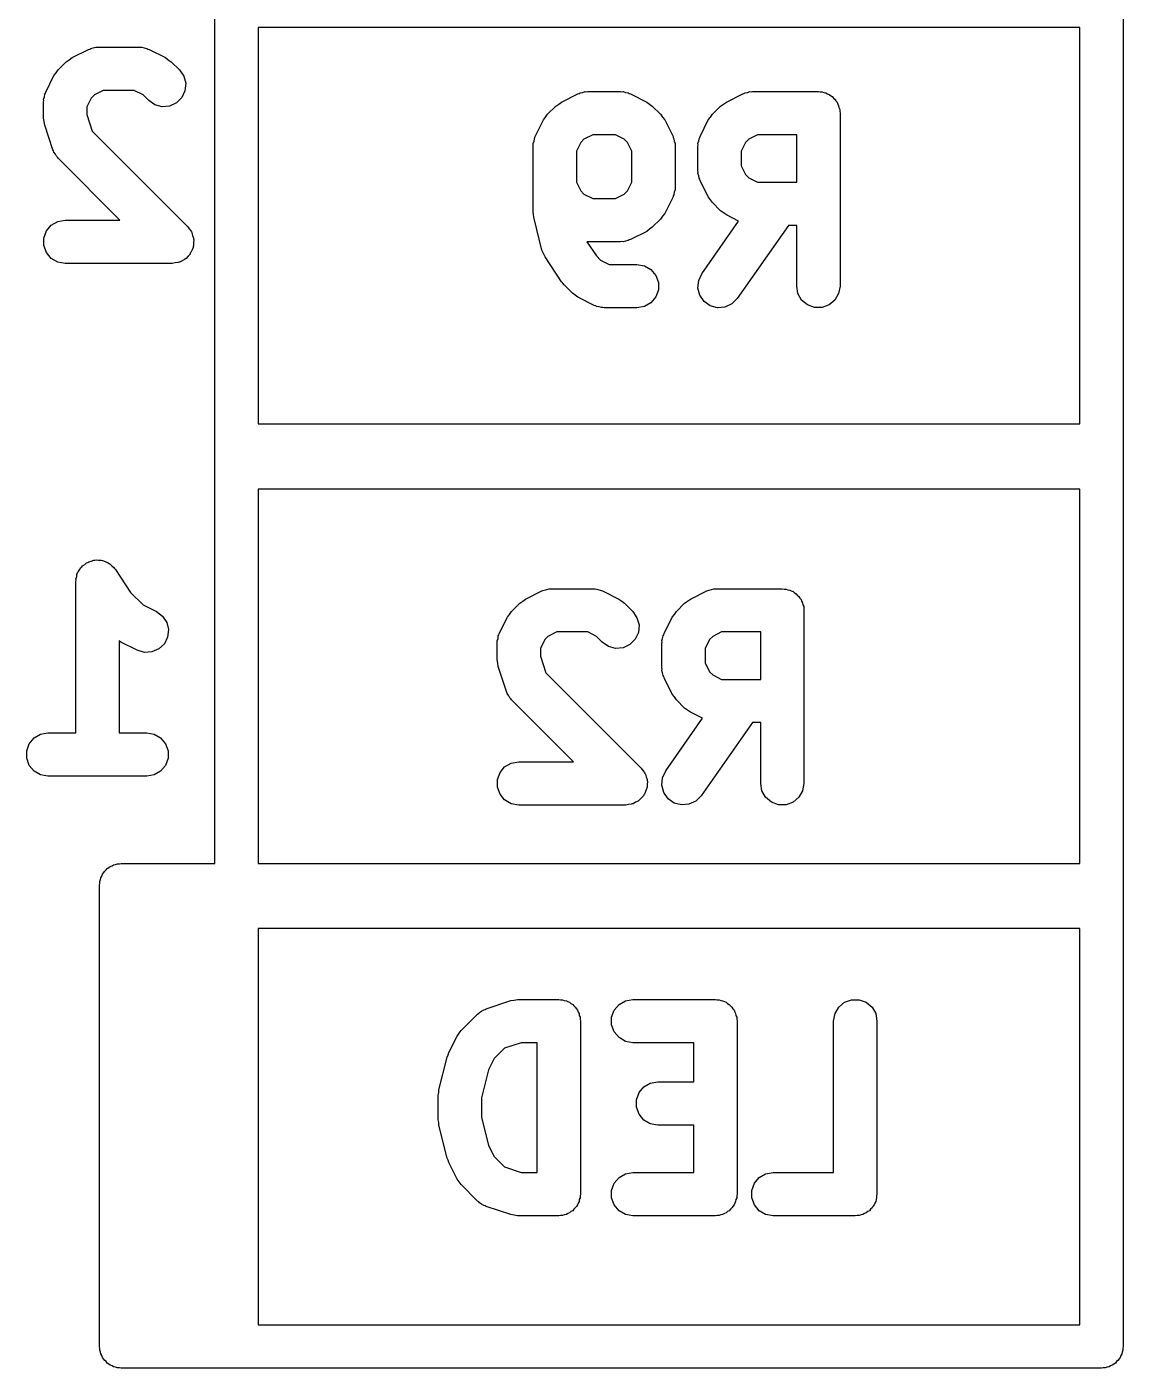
# Model space of a CAD drawing. Extents: x 100 to 214, y -112 to -50.
# Drawn here: x 121.09 to 124.892, y -96.2 to -91.549 of the extents above; entities that cross this region are included whole.
import ezdxf

# ---------------------------------------------------------------- set-up
doc = ezdxf.new("R2010")
doc.units = 0
doc.header["$MEASUREMENT"] = 0
doc.layers.add('BLACK', color=7, linetype='CONTINUOUS')

msp = doc.modelspace()

# ---------------------------------------------------------------- linework, layer by layer
at = {"layer": 'Black'}
for p, q in [((121.742, -94.45), (121.742, -91.477)), ((124.892, -91.477), (124.892, -96.125)), ((124.742, -91.552), (121.892, -91.552)), ((121.892, -91.552), (121.892, -92.926)), ((124.742, -92.926), (124.742, -91.552)), ((121.32, -91.6224), (121.329, -91.6199)), ((121.329, -91.6199), (121.333, -91.6202)), ((121.333, -91.6202), (121.337, -91.6194)), ((121.337, -91.6194), (121.48, -91.6194)), ((121.48, -91.6194), (121.484, -91.6202)), ((121.484, -91.6202), (121.489, -91.6199)), ((121.489, -91.6199), (121.497, -91.6224)), ((121.227, -91.67), (121.237, -91.6631)), ((121.237, -91.6631), (121.247, -91.6559)), ((121.247, -91.6559), (121.304, -91.6273)), ((121.304, -91.6273), (121.308, -91.6261)), ((121.308, -91.6261), (121.312, -91.624)), ((121.312, -91.624), (121.32, -91.6224)), ((121.497, -91.6224), (121.506, -91.624)), ((121.506, -91.624), (121.51, -91.6261)), ((121.51, -91.6261), (121.514, -91.6273)), ((121.514, -91.6273), (121.571, -91.6559)), ((121.571, -91.6559), (121.58, -91.6631)), ((121.58, -91.6631), (121.59, -91.67)), ((121.184, -91.718), (121.192, -91.7084)), ((121.192, -91.7084), (121.199, -91.6985)), ((121.199, -91.6985), (121.227, -91.67)), ((121.59, -91.67), (121.619, -91.6985)), ((121.619, -91.6985), (121.634, -91.7199)), ((121.156, -91.7752), (121.184, -91.718)), ((121.634, -91.7199), (121.641, -91.745)), ((121.641, -91.745), (121.638, -91.771)), ((121.148, -91.8001), (121.151, -91.7917)), ((121.149, -91.8045), (121.148, -91.8001)), ((121.148, -91.8087), (121.149, -91.8045)), ((121.151, -91.7917), (121.153, -91.7831)), ((121.153, -91.7831), (121.155, -91.7793)), ((121.155, -91.7793), (121.156, -91.7752)), ((121.313, -91.796), (121.298, -91.8264)), ((121.325, -91.7846), (121.313, -91.796)), ((121.355, -91.7694), (121.325, -91.7846)), ((121.462, -91.7694), (121.355, -91.7694)), ((121.493, -91.7846), (121.462, -91.7694)), ((121.513, -91.8046), (121.493, -91.7846)), ((121.534, -91.8195), (121.513, -91.8046)), ((121.627, -91.7946), (121.609, -91.813)), ((121.638, -91.771), (121.627, -91.7946)), ((122.944, -91.8099), (123.001, -91.7813)), ((123.001, -91.7813), (123.005, -91.7801)), ((123.005, -91.7801), (123.009, -91.778)), ((123.009, -91.778), (123.018, -91.7764)), ((123.018, -91.7764), (123.026, -91.7739)), ((123.026, -91.7739), (123.031, -91.7742)), ((123.031, -91.7742), (123.035, -91.7734)), ((123.035, -91.7734), (123.149, -91.7734)), ((123.149, -91.7734), (123.153, -91.7742)), ((123.153, -91.7742), (123.158, -91.7739)), ((123.158, -91.7739), (123.166, -91.7764)), ((123.166, -91.7764), (123.175, -91.778)), ((123.175, -91.778), (123.179, -91.7801)), ((123.179, -91.7801), (123.183, -91.7813)), ((123.183, -91.7813), (123.24, -91.8099)), ((123.516, -91.8099), (123.573, -91.7813)), ((123.573, -91.7813), (123.577, -91.7801)), ((123.577, -91.7801), (123.581, -91.778)), ((123.581, -91.778), (123.589, -91.7764)), ((123.589, -91.7764), (123.598, -91.7739)), ((123.598, -91.7739), (123.602, -91.7742)), ((123.602, -91.7742), (123.606, -91.7734)), ((123.606, -91.7734), (123.835, -91.7734)), ((123.835, -91.7734), (123.841, -91.7746)), ((123.841, -91.7746), (123.848, -91.7746)), ((123.848, -91.7746), (123.854, -91.7768)), ((123.854, -91.7768), (123.861, -91.778)), ((123.861, -91.778), (123.866, -91.7812)), ((123.866, -91.7812), (123.872, -91.7835)), ((123.872, -91.7835), (123.877, -91.7877)), ((123.877, -91.7877), (123.883, -91.791)), ((123.883, -91.791), (123.887, -91.796)), ((123.887, -91.796), (123.892, -91.8002)), ((123.892, -91.8002), (123.896, -91.8059)), ((123.896, -91.8059), (123.9, -91.8109)), ((121.148, -91.8659), (121.148, -91.8087)), ((121.298, -91.8264), (121.298, -91.8537)), ((121.559, -91.8263), (121.534, -91.8195)), ((121.585, -91.824), (121.559, -91.8263)), ((121.609, -91.813), (121.585, -91.824)), ((122.889, -91.8624), (122.896, -91.8525)), ((122.896, -91.8525), (122.925, -91.824)), ((122.925, -91.824), (122.935, -91.8171)), ((122.935, -91.8171), (122.944, -91.8099)), ((123.24, -91.8099), (123.249, -91.8171)), ((123.249, -91.8171), (123.259, -91.824)), ((123.259, -91.824), (123.288, -91.8525)), ((123.288, -91.8525), (123.295, -91.8624)), ((123.461, -91.8624), (123.468, -91.8525)), ((123.468, -91.8525), (123.496, -91.824)), ((123.496, -91.824), (123.506, -91.8171)), ((123.506, -91.8171), (123.516, -91.8099)), ((123.9, -91.8109), (123.902, -91.8171)), ((123.902, -91.8171), (123.905, -91.8228)), ((123.905, -91.8228), (123.906, -91.8292)), ((123.906, -91.8292), (123.909, -91.8354)), ((123.909, -91.8354), (123.909, -91.842)), ((123.909, -91.842), (123.91, -91.8484)), ((123.91, -91.8484), (123.91, -92.4484)), ((121.15, -91.8777), (121.148, -91.8659)), ((121.152, -91.8896), (121.15, -91.8777)), ((121.18, -91.9753), (121.152, -91.8896)), ((121.298, -91.8537), (121.317, -91.9111)), ((122.853, -91.9292), (122.882, -91.872)), ((122.882, -91.872), (122.889, -91.8624)), ((123.295, -91.8624), (123.302, -91.872)), ((123.302, -91.872), (123.331, -91.9292)), ((123.425, -91.9292), (123.453, -91.872)), ((123.453, -91.872), (123.461, -91.8624)), ((121.317, -91.9111), (121.647, -92.2414)), ((122.846, -91.9541), (122.849, -91.9457)), ((122.849, -91.9457), (122.85, -91.9371)), ((122.85, -91.9371), (122.852, -91.9333)), ((122.852, -91.9333), (122.853, -91.9292)), ((123.022, -91.9386), (123.011, -91.95)), ((123.053, -91.9234), (123.022, -91.9386)), ((123.131, -91.9234), (123.053, -91.9234)), ((123.162, -91.9386), (123.131, -91.9234)), ((123.173, -91.95), (123.162, -91.9386)), ((123.331, -91.9292), (123.332, -91.9333)), ((123.332, -91.9333), (123.334, -91.9371)), ((123.334, -91.9371), (123.335, -91.9457)), ((123.335, -91.9457), (123.338, -91.9541)), ((123.417, -91.9541), (123.42, -91.9457)), ((123.42, -91.9457), (123.422, -91.9371)), ((123.422, -91.9371), (123.424, -91.9333)), ((123.424, -91.9333), (123.425, -91.9292)), ((123.594, -91.9386), (123.582, -91.95)), ((123.624, -91.9234), (123.594, -91.9386)), ((123.76, -91.9234), (123.624, -91.9234)), ((123.76, -92.0877), (123.76, -91.9234)), ((121.182, -91.9791), (121.18, -91.9753)), ((121.184, -91.9833), (121.182, -91.9791)), ((121.189, -91.9905), (121.184, -91.9833)), ((121.193, -91.9982), (121.189, -91.9905)), ((122.846, -91.9585), (122.846, -91.9541)), ((122.846, -91.9627), (122.846, -91.9585)), ((122.846, -92.1913), (122.846, -91.9627)), ((123.011, -91.95), (122.996, -91.9804)), ((122.996, -91.9804), (122.996, -92.0879)), ((123.188, -91.9804), (123.173, -91.95)), ((123.188, -92.0879), (123.188, -91.9804)), ((123.338, -91.9541), (123.338, -91.9585)), ((123.338, -91.9585), (123.338, -91.9627)), ((123.338, -91.9627), (123.338, -92.1056)), ((123.418, -91.9585), (123.417, -91.9541)), ((123.417, -91.9627), (123.418, -91.9585)), ((123.417, -92.0484), (123.417, -91.9627)), ((123.582, -91.95), (123.567, -91.9804)), ((123.567, -91.9804), (123.567, -92.0307)), ((121.196, -92.0011), (121.193, -91.9982)), ((121.199, -92.0046), (121.196, -92.0011)), ((121.413, -92.2194), (121.199, -92.0046)), ((123.567, -92.0307), (123.582, -92.0611)), ((123.418, -92.0527), (123.417, -92.0484)), ((123.417, -92.057), (123.418, -92.0527)), ((123.42, -92.0654), (123.417, -92.057)), ((123.422, -92.0741), (123.42, -92.0654)), ((123.424, -92.0778), (123.422, -92.0741)), ((123.425, -92.082), (123.424, -92.0778)), ((123.453, -92.1391), (123.425, -92.082)), ((123.582, -92.0611), (123.594, -92.0725)), ((123.594, -92.0725), (123.624, -92.0877)), ((122.996, -92.0879), (123.011, -92.1183)), ((123.011, -92.1183), (123.022, -92.1296)), ((123.022, -92.1296), (123.053, -92.1449)), ((123.131, -92.1449), (123.162, -92.1296)), ((123.162, -92.1296), (123.173, -92.1183)), ((123.173, -92.1183), (123.188, -92.0879)), ((123.334, -92.1312), (123.332, -92.135)), ((123.335, -92.1226), (123.334, -92.1312)), ((123.338, -92.1141), (123.335, -92.1226)), ((123.338, -92.1056), (123.338, -92.1098)), ((123.338, -92.1098), (123.338, -92.1141)), ((123.624, -92.0877), (123.76, -92.0877)), ((123.053, -92.1449), (123.131, -92.1449)), ((123.331, -92.1391), (123.302, -92.1963)), ((123.332, -92.135), (123.331, -92.1391)), ((123.461, -92.1488), (123.453, -92.1391)), ((123.468, -92.1586), (123.461, -92.1488)), ((123.496, -92.1872), (123.468, -92.1586)), ((121.175, -92.237), (121.197, -92.224)), ((121.197, -92.224), (121.223, -92.2194)), ((121.223, -92.2194), (121.413, -92.2194)), ((122.847, -92.2003), (122.846, -92.1913)), ((122.848, -92.2095), (122.847, -92.2003)), ((122.876, -92.3238), (122.848, -92.2095)), ((123.288, -92.2157), (123.259, -92.2443)), ((123.295, -92.2059), (123.288, -92.2157)), ((123.302, -92.1963), (123.295, -92.2059)), ((123.431, -92.4054), (123.558, -92.2227)), ((123.506, -92.1941), (123.496, -92.1872)), ((123.516, -92.2012), (123.506, -92.1941)), ((123.558, -92.2227), (123.516, -92.2012)), ((121.149, -92.2814), (121.158, -92.2569)), ((121.158, -92.2569), (121.175, -92.237)), ((121.647, -92.2414), (121.653, -92.2494)), ((121.653, -92.2494), (121.659, -92.2569)), ((121.659, -92.2569), (121.661, -92.26)), ((121.661, -92.26), (121.662, -92.2627)), ((121.662, -92.2627), (121.665, -92.2722)), ((123.24, -92.2584), (123.183, -92.2869)), ((123.249, -92.2512), (123.24, -92.2584)), ((123.259, -92.2443), (123.249, -92.2512)), ((123.731, -92.2377), (123.553, -92.4914)), ((123.76, -92.2377), (123.731, -92.2377)), ((123.76, -92.4484), (123.76, -92.2377)), ((121.149, -92.3075), (121.149, -92.2814)), ((121.158, -92.3319), (121.149, -92.3075)), ((121.667, -92.3138), (121.663, -92.3227)), ((121.665, -92.2722), (121.668, -92.2814)), ((121.668, -92.3075), (121.667, -92.3106)), ((121.667, -92.3106), (121.667, -92.3138)), ((121.668, -92.2814), (121.668, -92.2847)), ((121.668, -92.2847), (121.669, -92.2879)), ((121.669, -92.2879), (121.668, -92.2976)), ((121.668, -92.2976), (121.668, -92.3075)), ((123.035, -92.2949), (123.032, -92.2943)), ((123.032, -92.2943), (123.065, -92.3435)), ((123.149, -92.2949), (123.035, -92.2949)), ((123.153, -92.2941), (123.149, -92.2949)), ((123.158, -92.2944), (123.153, -92.2941)), ((123.166, -92.2919), (123.158, -92.2944)), ((123.175, -92.2903), (123.166, -92.2919)), ((123.179, -92.2882), (123.175, -92.2903)), ((123.183, -92.2869), (123.179, -92.2882)), ((121.175, -92.3519), (121.158, -92.3319)), ((121.197, -92.3649), (121.175, -92.3519)), ((121.629, -92.36), (121.62, -92.3649)), ((121.637, -92.3559), (121.629, -92.36)), ((121.64, -92.3535), (121.637, -92.3559)), ((121.643, -92.3519), (121.64, -92.3535)), ((121.649, -92.3444), (121.643, -92.3519)), ((121.656, -92.3374), (121.649, -92.3444)), ((121.657, -92.3345), (121.656, -92.3374)), ((121.659, -92.3319), (121.657, -92.3345)), ((121.663, -92.3227), (121.659, -92.3319)), ((122.882, -92.3354), (122.876, -92.3238)), ((122.887, -92.3472), (122.882, -92.3354)), ((122.944, -92.4329), (122.887, -92.3472)), ((123.065, -92.3435), (123.079, -92.3582)), ((123.079, -92.3582), (123.11, -92.3734)), ((121.223, -92.3694), (121.197, -92.3649)), ((121.594, -92.3694), (121.223, -92.3694)), ((121.604, -92.3677), (121.594, -92.3694)), ((121.614, -92.3669), (121.604, -92.3677)), ((121.617, -92.3655), (121.614, -92.3669)), ((121.62, -92.3649), (121.617, -92.3655)), ((123.11, -92.3734), (123.206, -92.3734)), ((123.206, -92.3734), (123.232, -92.378)), ((123.232, -92.378), (123.254, -92.391)), ((123.254, -92.391), (123.271, -92.4109)), ((123.271, -92.4109), (123.28, -92.4354)), ((123.42, -92.429), (123.431, -92.4054)), ((122.949, -92.4382), (122.944, -92.4329)), ((122.953, -92.4443), (122.949, -92.4382)), ((122.982, -92.4729), (122.953, -92.4443)), ((123.28, -92.4354), (123.28, -92.4615)), ((123.417, -92.455), (123.42, -92.429)), ((123.424, -92.4801), (123.417, -92.455)), ((123.764, -92.4741), (123.76, -92.4484)), ((123.91, -92.4484), (123.905, -92.4741)), ((122.992, -92.4798), (122.982, -92.4729)), ((123.001, -92.4869), (122.992, -92.4798)), ((123.058, -92.5155), (123.001, -92.4869)), ((123.271, -92.4859), (123.254, -92.5059)), ((123.28, -92.4615), (123.271, -92.4859)), ((123.439, -92.5015), (123.424, -92.4801)), ((123.46, -92.5164), (123.439, -92.5015)), ((123.553, -92.4914), (123.535, -92.5099)), ((123.777, -92.4966), (123.764, -92.4741)), ((123.797, -92.5134), (123.777, -92.4966)), ((123.892, -92.4966), (123.872, -92.5134)), ((123.905, -92.4741), (123.892, -92.4966)), ((123.063, -92.5167), (123.058, -92.5155)), ((123.066, -92.5189), (123.063, -92.5167)), ((123.075, -92.5204), (123.066, -92.5189)), ((123.083, -92.5229), (123.075, -92.5204)), ((123.088, -92.5227), (123.083, -92.5229)), ((123.092, -92.5234), (123.088, -92.5227)), ((123.206, -92.5234), (123.092, -92.5234)), ((123.232, -92.5189), (123.206, -92.5234)), ((123.254, -92.5059), (123.232, -92.5189)), ((123.485, -92.5231), (123.46, -92.5164)), ((123.511, -92.5209), (123.485, -92.5231)), ((123.535, -92.5099), (123.511, -92.5209)), ((123.822, -92.5223), (123.797, -92.5134)), ((123.848, -92.5223), (123.822, -92.5223)), ((123.872, -92.5134), (123.848, -92.5223)), ((121.892, -92.926), (124.742, -92.926)), ((121.892, -93.152), (121.892, -94.45)), ((124.742, -93.152), (121.892, -93.152)), ((124.742, -94.45), (124.742, -93.152)), ((121.268, -93.4392), (121.273, -93.432)), ((121.273, -93.432), (121.277, -93.4242)), ((121.277, -93.4242), (121.281, -93.4215)), ((121.281, -93.4215), (121.283, -93.4182)), ((121.283, -93.4182), (121.291, -93.4132)), ((121.291, -93.4132), (121.297, -93.4075)), ((121.297, -93.4075), (121.301, -93.4061)), ((121.301, -93.4061), (121.305, -93.4037)), ((121.305, -93.4037), (121.313, -93.4016)), ((121.313, -93.4016), (121.322, -93.3986)), ((121.322, -93.3986), (121.326, -93.3986)), ((121.326, -93.3986), (121.33, -93.3976)), ((121.33, -93.3976), (121.339, -93.3986)), ((121.339, -93.3986), (121.348, -93.3986)), ((121.348, -93.3986), (121.352, -93.4)), ((121.352, -93.4), (121.356, -93.4004)), ((121.356, -93.4004), (121.364, -93.4044)), ((121.364, -93.4044), (121.372, -93.4075)), ((121.372, -93.4075), (121.376, -93.4101)), ((121.376, -93.4101), (121.379, -93.412)), ((121.379, -93.412), (121.385, -93.4185)), ((121.385, -93.4185), (121.392, -93.4242)), ((121.392, -93.4242), (121.394, -93.4278)), ((121.394, -93.4278), (121.397, -93.4308)), ((121.397, -93.4308), (121.45, -93.5104)), ((121.26, -93.4642), (121.263, -93.4556)), ((121.261, -93.4683), (121.26, -93.4642)), ((121.26, -93.4724), (121.261, -93.4683)), ((121.26, -93.9974), (121.26, -93.4724)), ((121.263, -93.4556), (121.264, -93.4468)), ((121.264, -93.4468), (121.266, -93.4432)), ((121.266, -93.4432), (121.268, -93.4392)), ((121.45, -93.5104), (121.494, -93.5536)), ((122.819, -93.5339), (122.876, -93.5053)), ((122.876, -93.5053), (122.88, -93.5041)), ((122.88, -93.5041), (122.884, -93.502)), ((122.884, -93.502), (122.893, -93.5004)), ((122.893, -93.5004), (122.901, -93.4979)), ((122.901, -93.4979), (122.906, -93.4982)), ((122.906, -93.4982), (122.91, -93.4974)), ((122.91, -93.4974), (123.053, -93.4974)), ((123.053, -93.4974), (123.057, -93.4982)), ((123.057, -93.4982), (123.061, -93.4979)), ((123.061, -93.4979), (123.07, -93.5004)), ((123.07, -93.5004), (123.078, -93.502)), ((123.078, -93.502), (123.082, -93.5041)), ((123.082, -93.5041), (123.086, -93.5053)), ((123.086, -93.5053), (123.143, -93.5339)), ((123.391, -93.5339), (123.448, -93.5053)), ((123.448, -93.5053), (123.452, -93.5041)), ((123.452, -93.5041), (123.456, -93.502)), ((123.456, -93.502), (123.464, -93.5004)), ((123.464, -93.5004), (123.473, -93.4979)), ((123.473, -93.4979), (123.477, -93.4982)), ((123.477, -93.4982), (123.481, -93.4974)), ((123.481, -93.4974), (123.71, -93.4974)), ((123.71, -93.4974), (123.716, -93.4986)), ((123.716, -93.4986), (123.723, -93.4986)), ((123.723, -93.4986), (123.729, -93.5008)), ((123.729, -93.5008), (123.736, -93.502)), ((123.736, -93.502), (123.741, -93.5052)), ((123.741, -93.5052), (123.747, -93.5075)), ((123.747, -93.5075), (123.752, -93.5117)), ((123.752, -93.5117), (123.758, -93.515)), ((123.758, -93.515), (123.762, -93.52)), ((123.762, -93.52), (123.767, -93.5242)), ((123.767, -93.5242), (123.771, -93.5299)), ((121.494, -93.5536), (121.54, -93.5768)), ((122.771, -93.5765), (122.8, -93.548)), ((122.8, -93.548), (122.81, -93.5411)), ((122.81, -93.5411), (122.819, -93.5339)), ((123.143, -93.5339), (123.153, -93.5411)), ((123.153, -93.5411), (123.163, -93.548)), ((123.163, -93.548), (123.191, -93.5765)), ((123.343, -93.5765), (123.371, -93.548)), ((123.371, -93.548), (123.381, -93.5411)), ((123.381, -93.5411), (123.391, -93.5339)), ((123.771, -93.5299), (123.775, -93.5349)), ((123.775, -93.5349), (123.777, -93.5411)), ((123.777, -93.5411), (123.78, -93.5468)), ((123.78, -93.5468), (123.781, -93.5532)), ((123.781, -93.5532), (123.784, -93.5594)), ((123.784, -93.5594), (123.784, -93.566)), ((123.784, -93.566), (123.785, -93.5724)), ((123.785, -93.5724), (123.785, -94.1724)), ((121.54, -93.5768), (121.561, -93.5923)), ((121.561, -93.5923), (121.575, -93.614)), ((121.575, -93.614), (121.581, -93.6394)), ((122.728, -93.6532), (122.757, -93.596)), ((122.757, -93.596), (122.764, -93.5864)), ((122.764, -93.5864), (122.771, -93.5765)), ((123.191, -93.5765), (123.206, -93.5979)), ((123.206, -93.5979), (123.213, -93.623)), ((123.3, -93.6532), (123.328, -93.596)), ((123.328, -93.596), (123.336, -93.5864)), ((123.336, -93.5864), (123.343, -93.5765)), ((121.578, -93.6652), (121.567, -93.6885)), ((121.581, -93.6394), (121.578, -93.6652)), ((122.724, -93.6697), (122.725, -93.6611)), ((122.725, -93.6611), (122.727, -93.6573)), ((122.727, -93.6573), (122.728, -93.6532)), ((122.897, -93.6626), (122.886, -93.674)), ((122.928, -93.6474), (122.897, -93.6626)), ((123.035, -93.6474), (122.928, -93.6474)), ((123.065, -93.6626), (123.035, -93.6474)), ((123.085, -93.6826), (123.065, -93.6626)), ((123.211, -93.649), (123.2, -93.6726)), ((123.213, -93.623), (123.211, -93.649)), ((123.295, -93.6697), (123.297, -93.6611)), ((123.297, -93.6611), (123.299, -93.6573)), ((123.299, -93.6573), (123.3, -93.6532)), ((123.469, -93.6626), (123.457, -93.674)), ((123.499, -93.6474), (123.469, -93.6626)), ((123.635, -93.6474), (123.499, -93.6474)), ((123.635, -93.8117), (123.635, -93.6474)), ((121.416, -93.6824), (121.41, -93.6781)), ((121.41, -93.6781), (121.41, -93.9974)), ((121.473, -93.7109), (121.416, -93.6824)), ((121.498, -93.7184), (121.473, -93.7109)), ((121.548, -93.7064), (121.524, -93.7168)), ((121.567, -93.6885), (121.548, -93.7064)), ((122.721, -93.6781), (122.724, -93.6697)), ((122.721, -93.6825), (122.721, -93.6781)), ((122.721, -93.6867), (122.721, -93.6825)), ((122.721, -93.7439), (122.721, -93.6867)), ((122.886, -93.674), (122.871, -93.7044)), ((122.871, -93.7044), (122.871, -93.7317)), ((123.107, -93.6975), (123.085, -93.6826)), ((123.132, -93.7043), (123.107, -93.6975)), ((123.158, -93.702), (123.132, -93.7043)), ((123.181, -93.691), (123.158, -93.702)), ((123.2, -93.6726), (123.181, -93.691)), ((123.292, -93.6781), (123.295, -93.6697)), ((123.293, -93.6825), (123.292, -93.6781)), ((123.292, -93.6867), (123.293, -93.6825)), ((123.292, -93.7724), (123.292, -93.6867)), ((123.457, -93.674), (123.442, -93.7044)), ((123.442, -93.7044), (123.442, -93.7547)), ((121.524, -93.7168), (121.498, -93.7184)), ((122.723, -93.7557), (122.721, -93.7439)), ((122.724, -93.7676), (122.723, -93.7557)), ((122.871, -93.7317), (122.89, -93.7891)), ((123.442, -93.7547), (123.457, -93.7851)), ((122.753, -93.8533), (122.724, -93.7676)), ((122.89, -93.7891), (123.22, -94.1194)), ((123.293, -93.7767), (123.292, -93.7724)), ((123.292, -93.781), (123.293, -93.7767)), ((123.295, -93.7894), (123.292, -93.781)), ((123.297, -93.7981), (123.295, -93.7894)), ((123.299, -93.8018), (123.297, -93.7981)), ((123.3, -93.806), (123.299, -93.8018)), ((123.328, -93.8631), (123.3, -93.806)), ((123.457, -93.7851), (123.469, -93.7965)), ((123.469, -93.7965), (123.499, -93.8117)), ((123.499, -93.8117), (123.635, -93.8117)), ((122.755, -93.8571), (122.753, -93.8533)), ((122.756, -93.8613), (122.755, -93.8571)), ((122.761, -93.8685), (122.756, -93.8613)), ((122.765, -93.8762), (122.761, -93.8685)), ((122.769, -93.8791), (122.765, -93.8762)), ((122.771, -93.8826), (122.769, -93.8791)), ((122.986, -94.0974), (122.771, -93.8826)), ((123.336, -93.8728), (123.328, -93.8631)), ((123.343, -93.8826), (123.336, -93.8728)), ((123.371, -93.9112), (123.343, -93.8826)), ((123.381, -93.9181), (123.371, -93.9112)), ((123.391, -93.9252), (123.381, -93.9181)), ((123.433, -93.9467), (123.391, -93.9252)), ((123.306, -94.1294), (123.433, -93.9467)), ((123.606, -93.9617), (123.428, -94.2154)), ((123.635, -93.9617), (123.606, -93.9617)), ((123.635, -94.1724), (123.635, -93.9617)), ((121.09, -94.0594), (121.098, -94.0349)), ((121.098, -94.0349), (121.115, -94.015)), ((121.115, -94.015), (121.138, -94.002)), ((121.138, -94.002), (121.163, -93.9974)), ((121.163, -93.9974), (121.26, -93.9974)), ((121.41, -93.9974), (121.506, -93.9974)), ((121.506, -93.9974), (121.532, -94.002)), ((121.532, -94.002), (121.554, -94.015)), ((121.554, -94.015), (121.571, -94.0349)), ((121.571, -94.0349), (121.58, -94.0594)), ((121.09, -94.0855), (121.09, -94.0594)), ((121.098, -94.1099), (121.09, -94.0855)), ((121.58, -94.0855), (121.571, -94.1099)), ((121.58, -94.0594), (121.58, -94.0855)), ((121.115, -94.1299), (121.098, -94.1099)), ((121.138, -94.1429), (121.115, -94.1299)), ((121.554, -94.1299), (121.532, -94.1429)), ((121.571, -94.1099), (121.554, -94.1299)), ((122.731, -94.1349), (122.747, -94.115)), ((122.747, -94.115), (122.77, -94.102)), ((122.77, -94.102), (122.796, -94.0974)), ((122.796, -94.0974), (122.986, -94.0974)), ((123.22, -94.1194), (123.226, -94.1274)), ((123.226, -94.1274), (123.232, -94.1349)), ((123.295, -94.153), (123.306, -94.1294)), ((121.163, -94.1474), (121.138, -94.1429)), ((121.506, -94.1474), (121.163, -94.1474)), ((121.532, -94.1429), (121.506, -94.1474)), ((122.722, -94.1594), (122.731, -94.1349)), ((122.722, -94.1855), (122.722, -94.1594)), ((123.232, -94.1349), (123.233, -94.138)), ((123.233, -94.138), (123.235, -94.1407)), ((123.235, -94.1407), (123.238, -94.1502)), ((123.238, -94.1502), (123.241, -94.1594)), ((123.241, -94.1594), (123.241, -94.1627)), ((123.241, -94.1627), (123.242, -94.1659)), ((123.242, -94.1659), (123.241, -94.1757)), ((123.241, -94.1757), (123.241, -94.1855)), ((123.292, -94.179), (123.295, -94.153)), ((123.639, -94.1981), (123.635, -94.1724)), ((123.785, -94.1724), (123.78, -94.1981)), ((122.731, -94.2099), (122.722, -94.1855)), ((122.747, -94.2299), (122.731, -94.2099)), ((123.222, -94.2224), (123.215, -94.2299)), ((123.228, -94.2154), (123.222, -94.2224)), ((123.23, -94.2125), (123.228, -94.2154)), ((123.232, -94.2099), (123.23, -94.2125)), ((123.235, -94.2007), (123.232, -94.2099)), ((123.239, -94.1918), (123.235, -94.2007)), ((123.24, -94.1886), (123.239, -94.1918)), ((123.241, -94.1855), (123.24, -94.1886)), ((123.299, -94.2041), (123.292, -94.179)), ((123.314, -94.2255), (123.299, -94.2041)), ((123.428, -94.2154), (123.41, -94.2339)), ((123.652, -94.2206), (123.639, -94.1981)), ((123.672, -94.2374), (123.652, -94.2206)), ((123.767, -94.2206), (123.747, -94.2374)), ((123.78, -94.1981), (123.767, -94.2206)), ((122.77, -94.2429), (122.747, -94.2299)), ((122.796, -94.2474), (122.77, -94.2429)), ((123.167, -94.2474), (122.796, -94.2474)), ((123.177, -94.2457), (123.167, -94.2474)), ((123.186, -94.2449), (123.177, -94.2457)), ((123.189, -94.2435), (123.186, -94.2449)), ((123.193, -94.2429), (123.189, -94.2435)), ((123.201, -94.238), (123.193, -94.2429)), ((123.21, -94.2339), (123.201, -94.238)), ((123.212, -94.2315), (123.21, -94.2339)), ((123.215, -94.2299), (123.212, -94.2315)), ((123.335, -94.2404), (123.314, -94.2255)), ((123.36, -94.2471), (123.335, -94.2404)), ((123.386, -94.2449), (123.36, -94.2471)), ((123.41, -94.2339), (123.386, -94.2449)), ((123.697, -94.2463), (123.672, -94.2374)), ((123.723, -94.2463), (123.697, -94.2463)), ((123.747, -94.2374), (123.723, -94.2463)), ((121.386, -94.4578), (121.391, -94.4545)), ((121.391, -94.4545), (121.398, -94.4534)), ((121.398, -94.4534), (121.404, -94.4511)), ((121.404, -94.4511), (121.411, -94.4511)), ((121.411, -94.4511), (121.417, -94.45)), ((121.417, -94.45), (121.742, -94.45)), ((121.892, -94.45), (124.742, -94.45)), ((121.345, -94.5058), (121.347, -94.4993)), ((121.347, -94.4993), (121.35, -94.4937)), ((121.35, -94.4937), (121.352, -94.4875)), ((121.352, -94.4875), (121.356, -94.4825)), ((121.356, -94.4825), (121.36, -94.4768)), ((121.36, -94.4768), (121.365, -94.4726)), ((121.365, -94.4726), (121.369, -94.4675)), ((121.369, -94.4675), (121.374, -94.4643)), ((121.374, -94.4643), (121.379, -94.46)), ((121.379, -94.46), (121.386, -94.4578)), ((121.342, -94.525), (121.343, -94.5185)), ((121.342, -96.125), (121.342, -94.525)), ((121.343, -94.512), (121.345, -94.5058)), ((121.343, -94.5185), (121.343, -94.512)), ((121.892, -94.676), (121.892, -96.05)), ((124.742, -94.676), (121.892, -94.676)), ((124.742, -96.05), (124.742, -94.676)), ((122.78, -94.9235), (122.792, -94.9214)), ((122.792, -94.9214), (122.935, -94.9214)), ((122.935, -94.9214), (122.941, -94.9226)), ((122.941, -94.9226), (122.948, -94.9226)), ((122.948, -94.9226), (122.954, -94.9248)), ((123.166, -94.926), (123.192, -94.9214)), ((123.192, -94.9214), (123.478, -94.9214)), ((123.478, -94.9214), (123.484, -94.9226)), ((123.484, -94.9226), (123.491, -94.9226)), ((123.491, -94.9226), (123.497, -94.9248)), ((123.926, -94.9315), (123.95, -94.9226)), ((123.95, -94.9226), (123.976, -94.9226)), ((123.976, -94.9226), (124.001, -94.9315)), ((122.657, -94.9695), (122.66, -94.9663)), ((122.66, -94.9663), (122.667, -94.9621)), ((122.667, -94.9621), (122.675, -94.957)), ((122.675, -94.957), (122.679, -94.9559)), ((122.679, -94.9559), (122.683, -94.9538)), ((122.683, -94.9538), (122.768, -94.9253)), ((122.768, -94.9253), (122.78, -94.9235)), ((122.954, -94.9248), (122.961, -94.926)), ((122.961, -94.926), (122.966, -94.9292)), ((122.966, -94.9292), (122.972, -94.9315)), ((122.972, -94.9315), (122.977, -94.9357)), ((122.977, -94.9357), (122.983, -94.939)), ((122.983, -94.939), (122.987, -94.944)), ((122.987, -94.944), (122.992, -94.9482)), ((122.992, -94.9482), (122.996, -94.9539)), ((122.996, -94.9539), (123, -94.9589)), ((123, -94.9589), (123.002, -94.9651)), ((123.002, -94.9651), (123.005, -94.9708)), ((123.118, -94.9834), (123.127, -94.9589)), ((123.127, -94.9589), (123.144, -94.939)), ((123.144, -94.939), (123.166, -94.926)), ((123.497, -94.9248), (123.503, -94.926)), ((123.503, -94.926), (123.509, -94.9292)), ((123.509, -94.9292), (123.515, -94.9315)), ((123.515, -94.9315), (123.52, -94.9357)), ((123.52, -94.9357), (123.526, -94.939)), ((123.526, -94.939), (123.53, -94.944)), ((123.53, -94.944), (123.535, -94.9482)), ((123.535, -94.9482), (123.538, -94.9539)), ((123.538, -94.9539), (123.543, -94.9589)), ((123.543, -94.9589), (123.545, -94.9651)), ((123.545, -94.9651), (123.548, -94.9708)), ((123.893, -94.9708), (123.906, -94.9482)), ((123.906, -94.9482), (123.926, -94.9315)), ((124.001, -94.9315), (124.021, -94.9482)), ((124.021, -94.9482), (124.034, -94.9708)), ((122.596, -95.0291), (122.653, -94.972)), ((122.653, -94.972), (122.657, -94.9695)), ((123.005, -94.9708), (123.006, -94.9772)), ((123.006, -94.9772), (123.009, -94.9834)), ((123.009, -94.9834), (123.009, -94.99)), ((123.009, -94.99), (123.01, -94.9964)), ((123.01, -94.9964), (123.01, -95.5964)), ((123.118, -95.0095), (123.118, -94.9834)), ((123.127, -95.0339), (123.118, -95.0095)), ((123.548, -94.9708), (123.549, -94.9772)), ((123.549, -94.9772), (123.552, -94.9834)), ((123.552, -94.9834), (123.552, -94.99)), ((123.552, -94.99), (123.553, -94.9964)), ((123.553, -94.9964), (123.553, -95.5964)), ((123.888, -94.9964), (123.893, -94.9708)), ((123.888, -95.5214), (123.888, -94.9964)), ((124.034, -94.9708), (124.038, -94.9964)), ((124.038, -94.9964), (124.038, -95.5964)), ((122.553, -95.1057), (122.582, -95.0486)), ((122.582, -95.0486), (122.589, -95.0389)), ((122.589, -95.0389), (122.596, -95.0291)), ((123.144, -95.0539), (123.127, -95.0339)), ((123.166, -95.0669), (123.144, -95.0539)), ((122.551, -95.1136), (122.553, -95.1057)), ((122.747, -95.0906), (122.711, -95.1266)), ((122.804, -95.0714), (122.747, -95.0906)), ((122.86, -95.0714), (122.804, -95.0714)), ((122.86, -95.5214), (122.86, -95.0714)), ((123.192, -95.0714), (123.166, -95.0669)), ((123.403, -95.0714), (123.192, -95.0714)), ((123.403, -95.2071), (123.403, -95.0714)), ((122.519, -95.2354), (122.548, -95.1211)), ((122.548, -95.1211), (122.551, -95.1136)), ((122.711, -95.1266), (122.691, -95.1655)), ((122.691, -95.1655), (122.667, -95.2628)), ((122.517, -95.2536), (122.519, -95.2445)), ((122.519, -95.2445), (122.519, -95.2354)), ((123.204, -95.2691), (123.213, -95.2446)), ((123.213, -95.2446), (123.23, -95.2247)), ((123.23, -95.2247), (123.252, -95.2117)), ((123.252, -95.2117), (123.278, -95.2071)), ((123.278, -95.2071), (123.403, -95.2071)), ((122.517, -95.3393), (122.517, -95.2536)), ((122.667, -95.2628), (122.667, -95.3301)), ((123.204, -95.2952), (123.204, -95.2691)), ((122.519, -95.3483), (122.517, -95.3393)), ((122.667, -95.3301), (122.691, -95.4274)), ((123.213, -95.3196), (123.204, -95.2952)), ((123.23, -95.3396), (123.213, -95.3196)), ((123.252, -95.3526), (123.23, -95.3396)), ((122.519, -95.3575), (122.519, -95.3483)), ((122.548, -95.4718), (122.519, -95.3575)), ((123.278, -95.3571), (123.252, -95.3526)), ((123.403, -95.3571), (123.278, -95.3571)), ((123.403, -95.5214), (123.403, -95.3571)), ((122.691, -95.4274), (122.711, -95.4663)), ((122.551, -95.4793), (122.548, -95.4718)), ((122.553, -95.4871), (122.551, -95.4793)), ((122.711, -95.4663), (122.747, -95.5023)), ((122.582, -95.5443), (122.553, -95.4871)), ((122.747, -95.5023), (122.804, -95.5214)), ((122.804, -95.5214), (122.86, -95.5214)), ((123.144, -95.539), (123.166, -95.526)), ((123.166, -95.526), (123.192, -95.5214)), ((123.192, -95.5214), (123.403, -95.5214)), ((123.63, -95.539), (123.652, -95.526)), ((123.652, -95.526), (123.678, -95.5214)), ((123.678, -95.5214), (123.888, -95.5214)), ((122.589, -95.5539), (122.582, -95.5443)), ((122.596, -95.5637), (122.589, -95.5539)), ((122.653, -95.6209), (122.596, -95.5637)), ((123.118, -95.5834), (123.127, -95.5589)), ((123.127, -95.5589), (123.144, -95.539)), ((123.604, -95.5834), (123.613, -95.5589)), ((123.613, -95.5589), (123.63, -95.539)), ((123.006, -95.6156), (123.005, -95.6221)), ((123.009, -95.6095), (123.006, -95.6156)), ((123.01, -95.5964), (123.009, -95.6029)), ((123.009, -95.6029), (123.009, -95.6095)), ((123.118, -95.6095), (123.118, -95.5834)), ((123.127, -95.6339), (123.118, -95.6095)), ((123.549, -95.6156), (123.548, -95.6221)), ((123.552, -95.6095), (123.549, -95.6156)), ((123.553, -95.5964), (123.552, -95.6029)), ((123.552, -95.6029), (123.552, -95.6095)), ((123.604, -95.6095), (123.604, -95.5834)), ((123.613, -95.6339), (123.604, -95.6095)), ((124.035, -95.6156), (124.034, -95.6221)), ((124.037, -95.6095), (124.035, -95.6156)), ((124.038, -95.5964), (124.037, -95.6029)), ((124.037, -95.6029), (124.037, -95.6095)), ((122.657, -95.6234), (122.653, -95.6209)), ((122.66, -95.6266), (122.657, -95.6234)), ((122.667, -95.6308), (122.66, -95.6266)), ((122.675, -95.6358), (122.667, -95.6308)), ((122.679, -95.6369), (122.675, -95.6358)), ((122.683, -95.639), (122.679, -95.6369)), ((122.768, -95.6676), (122.683, -95.639)), ((122.961, -95.6669), (122.954, -95.668)), ((122.966, -95.6636), (122.961, -95.6669)), ((122.972, -95.6614), (122.966, -95.6636)), ((122.977, -95.6572), (122.972, -95.6614)), ((122.983, -95.6539), (122.977, -95.6572)), ((122.987, -95.6489), (122.983, -95.6539)), ((122.992, -95.6446), (122.987, -95.6489)), ((122.996, -95.639), (122.992, -95.6446)), ((123, -95.6339), (122.996, -95.639)), ((123.002, -95.6278), (123, -95.6339)), ((123.005, -95.6221), (123.002, -95.6278)), ((123.144, -95.6539), (123.127, -95.6339)), ((123.166, -95.6669), (123.144, -95.6539)), ((123.192, -95.6714), (123.166, -95.6669)), ((123.503, -95.6669), (123.497, -95.668)), ((123.509, -95.6636), (123.503, -95.6669)), ((123.515, -95.6614), (123.509, -95.6636)), ((123.52, -95.6572), (123.515, -95.6614)), ((123.526, -95.6539), (123.52, -95.6572)), ((123.53, -95.6489), (123.526, -95.6539)), ((123.535, -95.6446), (123.53, -95.6489)), ((123.538, -95.639), (123.535, -95.6446)), ((123.543, -95.6339), (123.538, -95.639)), ((123.545, -95.6278), (123.543, -95.6339)), ((123.548, -95.6221), (123.545, -95.6278)), ((123.63, -95.6539), (123.613, -95.6339)), ((123.652, -95.6669), (123.63, -95.6539)), ((123.678, -95.6714), (123.652, -95.6669)), ((123.989, -95.6669), (123.983, -95.668)), ((123.995, -95.6636), (123.989, -95.6669)), ((124.001, -95.6614), (123.995, -95.6636)), ((124.006, -95.6572), (124.001, -95.6614)), ((124.012, -95.6539), (124.006, -95.6572)), ((124.016, -95.6489), (124.012, -95.6539)), ((124.021, -95.6446), (124.016, -95.6489)), ((124.024, -95.639), (124.021, -95.6446)), ((124.028, -95.6339), (124.024, -95.639)), ((124.031, -95.6278), (124.028, -95.6339)), ((124.034, -95.6221), (124.031, -95.6278)), ((122.78, -95.6693), (122.768, -95.6676)), ((122.792, -95.6714), (122.78, -95.6693)), ((122.935, -95.6714), (122.792, -95.6714)), ((122.941, -95.6703), (122.935, -95.6714)), ((122.948, -95.6703), (122.941, -95.6703)), ((122.954, -95.668), (122.948, -95.6703)), ((123.478, -95.6714), (123.192, -95.6714)), ((123.484, -95.6703), (123.478, -95.6714)), ((123.491, -95.6703), (123.484, -95.6703)), ((123.497, -95.668), (123.491, -95.6703)), ((123.963, -95.6714), (123.678, -95.6714)), ((123.97, -95.6703), (123.963, -95.6714)), ((123.976, -95.6703), (123.97, -95.6703)), ((123.983, -95.668), (123.976, -95.6703)), ((121.892, -96.05), (124.742, -96.05)), ((121.343, -96.1315), (121.342, -96.125)), ((121.343, -96.138), (121.343, -96.1315)), ((124.892, -96.125), (124.891, -96.1315)), ((124.891, -96.1315), (124.891, -96.138)), ((121.345, -96.1442), (121.343, -96.138)), ((121.347, -96.1507), (121.345, -96.1442)), ((121.35, -96.1563), (121.347, -96.1507)), ((121.352, -96.1625), (121.35, -96.1563)), ((121.356, -96.1675), (121.352, -96.1625)), ((121.36, -96.1732), (121.356, -96.1675)), ((121.365, -96.1774), (121.36, -96.1732)), ((121.369, -96.1825), (121.365, -96.1774)), ((124.869, -96.1774), (124.865, -96.1825)), ((124.874, -96.1732), (124.869, -96.1774)), ((124.878, -96.1675), (124.874, -96.1732)), ((124.882, -96.1625), (124.878, -96.1675)), ((124.884, -96.1563), (124.882, -96.1625)), ((124.887, -96.1507), (124.884, -96.1563)), ((124.889, -96.1442), (124.887, -96.1507)), ((124.891, -96.138), (124.889, -96.1442)), ((121.374, -96.1857), (121.369, -96.1825)), ((121.379, -96.19), (121.374, -96.1857)), ((121.386, -96.1922), (121.379, -96.19)), ((121.391, -96.1955), (121.386, -96.1922)), ((121.398, -96.1966), (121.391, -96.1955)), ((121.404, -96.1989), (121.398, -96.1966)), ((121.411, -96.1989), (121.404, -96.1989)), ((121.417, -96.2), (121.411, -96.1989)), ((124.817, -96.2), (121.417, -96.2)), ((124.823, -96.1989), (124.817, -96.2)), ((124.83, -96.1989), (124.823, -96.1989)), ((124.836, -96.1966), (124.83, -96.1989)), ((124.843, -96.1955), (124.836, -96.1966)), ((124.848, -96.1922), (124.843, -96.1955)), ((124.854, -96.19), (124.848, -96.1922)), ((124.86, -96.1857), (124.854, -96.19)), ((124.865, -96.1825), (124.86, -96.1857))]:
    msp.add_line(p, q, dxfattribs=at)

doc.saveas('drawing.dxf')
